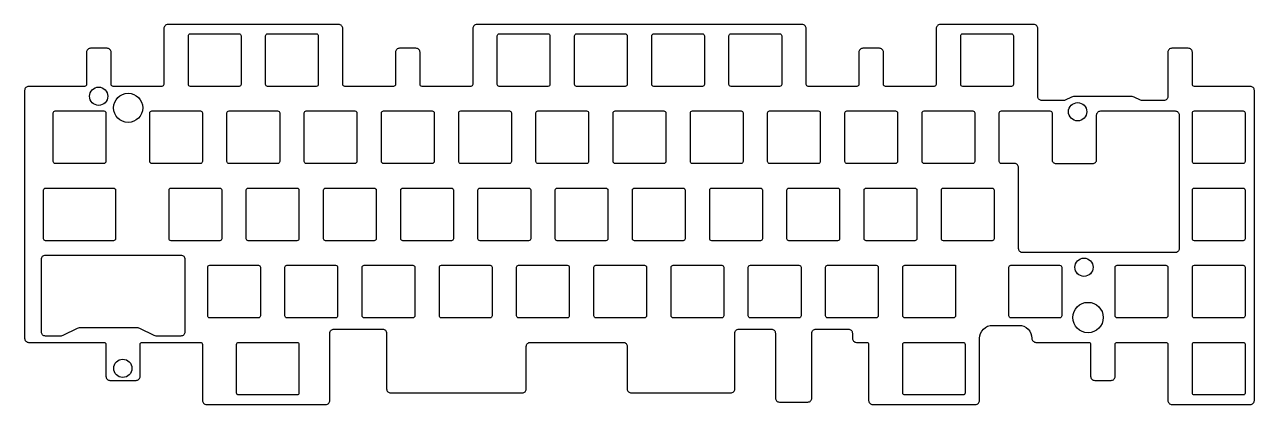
# Model space of a CAD drawing. Header units: millimetres. Extents: x 2 to 305, y -125 to -31.
import ezdxf

# ---------------------------------------------------------------- set-up
doc = ezdxf.new("R2010")
doc.units = ezdxf.units.MM
doc.layers.get('0').update_dxf_attribs({"linetype": 'CONTINUOUS'})

msp = doc.modelspace()

# ---------------------------------------------------------------- linework, layer by layer
for points in [[(1.68, -108.53, 0.414214), (2.68, -109.53), (21.24, -109.53, -0.414214), (21.74, -110.03), (21.74, -117.92, 0.414214), (22.74, -118.92), (29.17, -118.92, 0.414214), (30.17, -117.92), (30.17, -110.03, -0.414214), (30.67, -109.53), (45.05, -109.53, -0.414214), (45.55, -110.03), (45.55, -123.87, 0.414214), (46.55, -124.87), (75.98, -124.87, 0.414214), (76.98, -123.87), (76.98, -107.27, -0.414214), (77.98, -106.27), (89.98, -106.27, -0.414214), (90.98, -107.27), (90.98, -121.03, 0.414214), (91.98, -122.03), (124.42, -122.03, 0.414214), (125.42, -121.03), (125.42, -110.53, -0.414214), (126.42, -109.53), (149.32, -109.53, -0.414214), (150.32, -110.53), (150.32, -121.03, 0.414214), (151.32, -122.03), (175.86, -122.03, 0.414214), (176.86, -121.03), (176.86, -107.27, -0.414214), (177.86, -106.27), (185.86, -106.27, -0.414214), (186.86, -107.27), (186.86, -123.27, 0.414214), (187.86, -124.27), (194.86, -124.27, 0.414214), (195.86, -123.27), (195.86, -107.27, -0.414214), (196.86, -106.27), (204.86, -106.27, -0.414214), (205.86, -107.27), (205.86, -108.53, 0.414214), (206.86, -109.53), (209.36, -109.53, -0.414214), (209.86, -110.03), (209.86, -123.87, 0.414214), (210.86, -124.87), (236.23, -124.87, 0.414214), (237.23, -123.87), (237.23, -108.53, -0.414214), (240.43, -105.33), (246.94, -105.33, -0.414214), (250.14, -108.53), (250.14, -108.53, 0.414214), (251.14, -109.53), (264.12, -109.53, -0.414214), (264.62, -110.03), (264.62, -117.92, 0.414214), (265.62, -118.92), (269.67, -118.92, 0.414214), (270.67, -117.92), (270.67, -110.03, -0.414214), (271.17, -109.53), (283.17, -109.53, -0.414214), (283.67, -110.03), (283.67, -123.87, 0.414214), (284.67, -124.87), (304.02, -124.87, 0.414214), (305.02, -123.87), (305.02, -47.33, 0.414214), (304.02, -46.33), (290.22, -46.33, -0.414214), (289.72, -45.83), (289.72, -37.9, 0.414214), (288.72, -36.9), (284.67, -36.9, 0.414214), (283.67, -37.9), (283.67, -48.83, -0.414214), (282.67, -49.83), (277.39, -49.83, -0.116434), (276.94, -49.72), (275.36, -48.94, 0.116434), (274.91, -48.83), (260.39, -48.83, 0.116434), (259.94, -48.94), (258.36, -49.72, -0.116434), (257.91, -49.83), (252.62, -49.83, -0.414214), (251.62, -48.83), (251.62, -32.05, 0.414214), (250.62, -31.05), (227.52, -31.05, 0.414214), (226.52, -32.05), (226.52, -45.83, -0.414214), (226.02, -46.33), (214.02, -46.33, -0.414214), (213.52, -45.83), (213.52, -37.9, 0.414214), (212.52, -36.9), (208.47, -36.9, 0.414214), (207.47, -37.9), (207.47, -45.83, -0.414214), (206.97, -46.33), (194.97, -46.33, -0.414214), (194.47, -45.83), (194.47, -32.05, 0.414214), (193.47, -31.05), (113.22, -31.05, 0.414214), (112.22, -32.05), (112.22, -45.83, -0.414214), (111.72, -46.33), (99.72, -46.33, -0.414214), (99.22, -45.83), (99.22, -37.9, 0.414214), (98.22, -36.9), (94.17, -36.9, 0.414214), (93.17, -37.9), (93.17, -45.83, -0.414214), (92.67, -46.33), (80.67, -46.33, -0.414214), (80.17, -45.83), (80.17, -32.05, 0.414214), (79.17, -31.05), (37.02, -31.05, 0.414214), (36.02, -32.05), (36.02, -45.83, -0.414214), (35.52, -46.33), (23.52, -46.33, -0.414214), (23.02, -45.83), (23.02, -37.9, 0.414214), (22.02, -36.9), (17.97, -36.9, 0.414214), (16.97, -37.9), (16.97, -45.83, -0.414214), (16.47, -46.33), (2.68, -46.33, 0.414214), (1.68, -47.33)], [(42.57, -33.33), (54.57, -33.33, -0.414214), (55.07, -33.83), (55.07, -45.83, -0.414214), (54.57, -46.33), (42.57, -46.33, -0.414214), (42.07, -45.83), (42.07, -33.83, -0.414214)], [(61.62, -33.33), (73.62, -33.33, -0.414214), (74.12, -33.83), (74.12, -45.83, -0.414214), (73.62, -46.33), (61.62, -46.33, -0.414214), (61.12, -45.83), (61.12, -33.83, -0.414214)], [(118.77, -33.33), (130.77, -33.33, -0.414214), (131.27, -33.83), (131.27, -45.83, -0.414214), (130.77, -46.33), (118.77, -46.33, -0.414214), (118.27, -45.83), (118.27, -33.83, -0.414214)], [(137.82, -33.33), (149.82, -33.33, -0.414214), (150.32, -33.83), (150.32, -45.83, -0.414214), (149.82, -46.33), (137.82, -46.33, -0.414214), (137.32, -45.83), (137.32, -33.83, -0.414214)], [(156.87, -33.33), (168.87, -33.33, -0.414214), (169.37, -33.83), (169.37, -45.83, -0.414214), (168.87, -46.33), (156.87, -46.33, -0.414214), (156.37, -45.83), (156.37, -33.83, -0.414214)], [(175.92, -33.33), (187.92, -33.33, -0.414214), (188.42, -33.83), (188.42, -45.83, -0.414214), (187.92, -46.33), (175.92, -46.33, -0.414214), (175.42, -45.83), (175.42, -33.83, -0.414214)], [(232.57, -45.83), (232.57, -33.83, -0.414214), (233.07, -33.33), (245.07, -33.33, -0.414214), (245.57, -33.83), (245.57, -45.83, -0.414214), (245.07, -46.33), (233.07, -46.33, -0.414214)], [(8.74, -64.88), (8.74, -52.88, -0.414214), (9.24, -52.38), (21.24, -52.38, -0.414214), (21.74, -52.88), (21.74, -64.88, -0.414214), (21.24, -65.38), (9.24, -65.38, -0.414214)], [(32.55, -64.88), (32.55, -52.88, -0.414214), (33.05, -52.38), (45.05, -52.38, -0.414214), (45.55, -52.88), (45.55, -64.88, -0.414214), (45.05, -65.38), (33.05, -65.38, -0.414214)], [(52.1, -52.38), (64.1, -52.38, -0.414214), (64.6, -52.88), (64.6, -64.88, -0.414214), (64.1, -65.38), (52.1, -65.38, -0.414214), (51.6, -64.88), (51.6, -52.88, -0.414214)], [(71.15, -52.38), (83.15, -52.38, -0.414214), (83.65, -52.88), (83.65, -64.88, -0.414214), (83.15, -65.38), (71.15, -65.38, -0.414214), (70.65, -64.88), (70.65, -52.88, -0.414214)], [(89.7, -64.88), (89.7, -52.88, -0.414214), (90.2, -52.38), (102.2, -52.38, -0.414214), (102.7, -52.88), (102.7, -64.88, -0.414214), (102.2, -65.38), (90.2, -65.38, -0.414214)], [(109.25, -52.38), (121.25, -52.38, -0.414214), (121.75, -52.88), (121.75, -64.88, -0.414214), (121.25, -65.38), (109.25, -65.38, -0.414214), (108.75, -64.88), (108.75, -52.88, -0.414214)], [(128.3, -52.38), (140.3, -52.38, -0.414214), (140.8, -52.88), (140.8, -64.88, -0.414214), (140.3, -65.38), (128.3, -65.38, -0.414214), (127.8, -64.88), (127.8, -52.88, -0.414214)], [(147.35, -52.38), (159.35, -52.38, -0.414214), (159.85, -52.88), (159.85, -64.88, -0.414214), (159.35, -65.38), (147.35, -65.38, -0.414214), (146.85, -64.88), (146.85, -52.88, -0.414214)], [(166.4, -52.38), (178.4, -52.38, -0.414214), (178.9, -52.88), (178.9, -64.88, -0.414214), (178.4, -65.38), (166.4, -65.38, -0.414214), (165.9, -64.88), (165.9, -52.88, -0.414214)], [(185.45, -52.38), (197.45, -52.38, -0.414214), (197.95, -52.88), (197.95, -64.88, -0.414214), (197.45, -65.38), (185.45, -65.38, -0.414214), (184.95, -64.88), (184.95, -52.88, -0.414214)], [(204.5, -52.38), (216.5, -52.38, -0.414214), (217, -52.88), (217, -64.88, -0.414214), (216.5, -65.38), (204.5, -65.38, -0.414214), (204, -64.88), (204, -52.88, -0.414214)], [(223.55, -52.38), (235.55, -52.38, -0.414214), (236.05, -52.88), (236.05, -64.88, -0.414214), (235.55, -65.38), (223.55, -65.38, -0.414214), (223.05, -64.88), (223.05, -52.88, -0.414214)], [(255.1, -64.38, 0.414214), (256.1, -65.38), (265.11, -65.38, 0.414214), (266.11, -64.38), (266.11, -53.38, -0.414214), (267.11, -52.38), (285.46, -52.38, -0.414214), (286.46, -53.38), (286.46, -86.38, -0.414214), (285.46, -87.38), (247.86, -87.38, -0.414214), (246.86, -86.38), (246.86, -66.38, 0.414214), (245.86, -65.38), (242.6, -65.38, -0.414214), (242.1, -64.88), (242.1, -52.88, -0.414214), (242.6, -52.38), (254.6, -52.38, -0.414214), (255.1, -52.88)], [(290.22, -52.38), (302.22, -52.38, -0.414214), (302.72, -52.88), (302.72, -64.88, -0.414214), (302.22, -65.38), (290.22, -65.38, -0.414214), (289.72, -64.88), (289.72, -52.88, -0.414214)], [(6.86, -71.43), (23.62, -71.43, -0.414214), (24.12, -71.93), (24.12, -83.93, -0.414214), (23.62, -84.43), (6.86, -84.43, -0.414214), (6.36, -83.93), (6.36, -71.93, -0.414214)], [(37.81, -71.43), (49.81, -71.43, -0.414214), (50.31, -71.93), (50.31, -83.93, -0.414214), (49.81, -84.43), (37.81, -84.43, -0.414214), (37.31, -83.93), (37.31, -71.93, -0.414214)], [(56.86, -71.43), (68.86, -71.43, -0.414214), (69.36, -71.93), (69.36, -83.93, -0.414214), (68.86, -84.43), (56.86, -84.43, -0.414214), (56.36, -83.93), (56.36, -71.93, -0.414214)], [(75.91, -71.43), (87.91, -71.43, -0.414214), (88.41, -71.93), (88.41, -83.93, -0.414214), (87.91, -84.43), (75.91, -84.43, -0.414214), (75.41, -83.93), (75.41, -71.93, -0.414214)], [(94.96, -71.43), (106.96, -71.43, -0.414214), (107.46, -71.93), (107.46, -83.93, -0.414214), (106.96, -84.43), (94.96, -84.43, -0.414214), (94.46, -83.93), (94.46, -71.93, -0.414214)], [(114.01, -71.43), (126.01, -71.43, -0.414214), (126.51, -71.93), (126.51, -83.93, -0.414214), (126.01, -84.43), (114.01, -84.43, -0.414214), (113.51, -83.93), (113.51, -71.93, -0.414214)], [(133.06, -71.43), (145.06, -71.43, -0.414214), (145.56, -71.93), (145.56, -83.93, -0.414214), (145.06, -84.43), (133.06, -84.43, -0.414214), (132.56, -83.93), (132.56, -71.93, -0.414214)], [(152.11, -71.43), (164.11, -71.43, -0.414214), (164.61, -71.93), (164.61, -83.93, -0.414214), (164.11, -84.43), (152.11, -84.43, -0.414214), (151.61, -83.93), (151.61, -71.93, -0.414214)], [(171.16, -71.43), (183.16, -71.43, -0.414214), (183.66, -71.93), (183.66, -83.93, -0.414214), (183.16, -84.43), (171.16, -84.43, -0.414214), (170.66, -83.93), (170.66, -71.93, -0.414214)], [(190.21, -71.43), (202.21, -71.43, -0.414214), (202.71, -71.93), (202.71, -83.93, -0.414214), (202.21, -84.43), (190.21, -84.43, -0.414214), (189.71, -83.93), (189.71, -71.93, -0.414214)], [(209.26, -71.43), (221.26, -71.43, -0.414214), (221.76, -71.93), (221.76, -83.93, -0.414214), (221.26, -84.43), (209.26, -84.43, -0.414214), (208.76, -83.93), (208.76, -71.93, -0.414214)], [(228.31, -71.43), (240.31, -71.43, -0.414214), (240.81, -71.93), (240.81, -83.93, -0.414214), (240.31, -84.43), (228.31, -84.43, -0.414214), (227.81, -83.93), (227.81, -71.93, -0.414214)], [(290.22, -71.43), (302.22, -71.43, -0.414214), (302.72, -71.93), (302.72, -83.93, -0.414214), (302.22, -84.43), (290.22, -84.43, -0.414214), (289.72, -83.93), (289.72, -71.93, -0.414214)], [(30.1, -106.09, 0.116434), (29.66, -105.98), (15.13, -105.98, 0.116434), (14.68, -106.09), (11.11, -107.87, -0.116434), (10.67, -107.98), (6.84, -107.98, -0.414214), (5.84, -106.98), (5.84, -88.98, -0.414214), (6.84, -87.98), (40.22, -87.98, -0.414214), (41.22, -88.98), (41.22, -106.98, -0.414214), (40.22, -107.98), (34.12, -107.98, -0.116434), (33.67, -107.87)], [(47.34, -90.48), (59.34, -90.48, -0.414214), (59.84, -90.98), (59.84, -102.98, -0.414214), (59.34, -103.48), (47.34, -103.48, -0.414214), (46.84, -102.98), (46.84, -90.98, -0.414214)], [(65.89, -102.98), (65.89, -90.98, -0.414214), (66.39, -90.48), (78.39, -90.48, -0.414214), (78.89, -90.98), (78.89, -102.98, -0.414214), (78.39, -103.48), (66.39, -103.48, -0.414214)], [(85.44, -90.48), (97.44, -90.48, -0.414214), (97.94, -90.98), (97.94, -102.98, -0.414214), (97.44, -103.48), (85.44, -103.48, -0.414214), (84.94, -102.98), (84.94, -90.98, -0.414214)], [(104.49, -90.48), (116.49, -90.48, -0.414214), (116.99, -90.98), (116.99, -102.98, -0.414214), (116.49, -103.48), (104.49, -103.48, -0.414214), (103.99, -102.98), (103.99, -90.98, -0.414214)], [(123.54, -90.48), (135.54, -90.48, -0.414214), (136.04, -90.98), (136.04, -102.98, -0.414214), (135.54, -103.48), (123.54, -103.48, -0.414214), (123.04, -102.98), (123.04, -90.98, -0.414214)], [(142.09, -102.98), (142.09, -90.98, -0.414214), (142.59, -90.48), (154.59, -90.48, -0.414214), (155.09, -90.98), (155.09, -102.98, -0.414214), (154.59, -103.48), (142.59, -103.48, -0.414214)], [(161.64, -90.48), (173.64, -90.48, -0.414214), (174.14, -90.98), (174.14, -102.98, -0.414214), (173.64, -103.48), (161.64, -103.48, -0.414214), (161.14, -102.98), (161.14, -90.98, -0.414214)], [(180.69, -90.48), (192.69, -90.48, -0.414214), (193.19, -90.98), (193.19, -102.98, -0.414214), (192.69, -103.48), (180.69, -103.48, -0.414214), (180.19, -102.98), (180.19, -90.98, -0.414214)], [(199.74, -90.48), (211.74, -90.48, -0.414214), (212.24, -90.98), (212.24, -102.98, -0.414214), (211.74, -103.48), (199.74, -103.48, -0.414214), (199.24, -102.98), (199.24, -90.98, -0.414214)], [(218.79, -90.48), (231.29, -90.48), (231.29, -102.98, -0.414214), (230.79, -103.48), (218.79, -103.48, -0.414214), (218.29, -102.98), (218.29, -90.98, -0.414214)], [(256.98, -103.48), (244.98, -103.48, -0.414214), (244.48, -102.98), (244.48, -90.98, -0.414214), (244.98, -90.48), (256.98, -90.48, -0.414214), (257.48, -90.98), (257.48, -102.98, -0.414214)], [(271.17, -90.48), (283.17, -90.48, -0.414214), (283.67, -90.98), (283.67, -102.98, -0.414214), (283.17, -103.48), (271.17, -103.48, -0.414214), (270.67, -102.98), (270.67, -90.98, -0.414214)], [(290.22, -90.48), (302.22, -90.48, -0.414214), (302.72, -90.98), (302.72, -102.98, -0.414214), (302.22, -103.48), (290.22, -103.48, -0.414214), (289.72, -102.98), (289.72, -90.98, -0.414214)], [(54.48, -109.53), (68.86, -109.53, -0.414214), (69.36, -110.03), (69.36, -122.03, -0.414214), (68.86, -122.53), (54.48, -122.53, -0.414214), (53.98, -122.03), (53.98, -110.03, -0.414214)], [(233.17, -122.53), (218.79, -122.53, -0.414214), (218.29, -122.03), (218.29, -110.03, -0.414214), (218.79, -109.53), (233.17, -109.53, -0.414214), (233.67, -110.03), (233.67, -122.03, -0.414214)], [(302.32, -122.53), (290.12, -122.53, -0.414214), (289.72, -122.13), (289.72, -109.93, -0.414214), (290.12, -109.53), (302.32, -109.53, -0.414214), (302.72, -109.93), (302.72, -122.13, -0.414214)]]:
    msp.add_lwpolyline(points, format="xyb", close=True)
for centre, radius in [((19.95, -48.75), 2.25), ((27.22, -51.62), 3.6), ((261.41, -52.58), 2.25), ((262.98, -90.98), 2.25), ((263.98, -103.4), 3.75), ((25.9, -115.95), 2.25)]:
    msp.add_circle(centre, radius)

doc.saveas('drawing.dxf')
